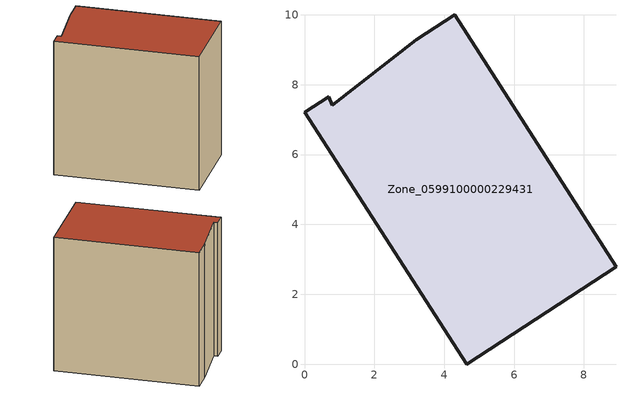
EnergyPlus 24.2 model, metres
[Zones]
Zone_0599100000229431
 floor ground (C_G): 0.79,7.42 3.2,9.29 4.3,10 8.92,2.78 4.64,0 0,7.21 0.69,7.66 z0
 wall outside (C_F): 0.69,7.66 0,7.21 4.64,0 8.92,2.78 4.3,10 3.2,9.29 0.79,7.42 0.69,7.66 z0:8.32
 roof outside (C_R): 3.2,9.29 0.79,7.42 0.69,7.66 0,7.21 4.64,0 8.92,2.78 4.3,10 z8.32
[BUILDING]
Pand.0599100000229431: North Axis=0; Terrain=City; Loads Convergence Tolerance Value=0.04; Temperature Convergence Tolerance Value=0.4; Solar Distribution=FullExterior; Maximum Number of Warmup Days=25; Minimum Number of Warmup Days=1
[Site:Location]
Rotterdam.The.Hague.AP_ZH_NLD Design_Conditions: Latitude=51.96; Longitude=4.45; Time Zone=1; Elevation=-4.5
[SITE:GROUNDTEMPERATURE:BUILDINGSURFACE]
18, 18, 18, 18, 18, 18, 18, 18, 18, 18, 18, 18
[MATERIAL] Thermal Absorptance=0.9; Solar Absorptance=0.7; Visible Absorptance=0.7
Name | Roughness | Thickness | Conductivity | Density | Specific Heat
G.TI.1975-1991 | MediumSmooth | 0.15 | 0.288461 | 540 | 1210
F.TI.1975-1991 | Rough | 0.3 | 0.230769 | 1920 | 840
R.TI.1975-1991 | MediumRough | 0.2 | 0.153846 | 1500 | 1000
[CONSTRUCTION]
C_G: G.TI.1975-1991
C_F: F.TI.1975-1991
C_R: R.TI.1975-1991
[ZONE]
Zone_0599100000229431: Type=1; Multiplier=1; Ceiling Height=Autocalculate; Volume=Autocalculate; Floor Area=autocalculate; Part of Total Floor Area=Yes
[ZONEINFILTRATION:DESIGNFLOWRATE]
Infil_Zone_0599100000229431: Zone or ZoneList or Space or SpaceList=Zone_0599100000229431; Schedule=AlwaysOn; Design Flow Rate Calculation Method=Flow/Area; Flow Rate per Floor Area=0.003; Constant Term Coefficient=1; Temperature Term Coefficient=0; Velocity Term Coefficient=0; Velocity Squared Term Coefficient=0
[HVACTEMPLATE:ZONE:IDEALLOADSAIRSYSTEM]
Zone_0599100000229431: Maximum Heating Supply Air Temperature=50; Minimum Cooling Supply Air Temperature=13; Maximum Heating Supply Air Humidity Ratio=0.0156; Minimum Cooling Supply Air Humidity Ratio=0.0077; Heating Limit=NoLimit; Cooling Limit=NoLimit; Dehumidification Control Type=ConstantSensibleHeatRatio; Cooling Sensible Heat Ratio=0.7; Dehumidification Setpoint=60; Humidification Control Type=None; Humidification Setpoint=30; Outdoor Air Method=None; Outdoor Air Flow Rate per Person=0.00944; Outdoor Air Flow Rate per Zone Floor Area=0; Outdoor Air Flow Rate per Zone=0; Demand Controlled Ventilation Type=None; Outdoor Air Economizer Type=NoEconomizer; Heat Recovery Type=None; Sensible Heat Recovery Effectiveness=0.7; Latent Heat Recovery Effectiveness=0.65
[ZONECONTROL:THERMOSTAT]
ThermostatControl_Zone_0599100000229431: Zone or ZoneList=Zone_0599100000229431; Control Type Schedule=DualSetpointControlType; Control 1=Thermostat_Zone_0599100000229431; Temperature Difference Between Cutout And Setpoint=0
[THERMOSTATSETPOINT:DUALSETPOINT]
Thermostat_Zone_0599100000229431: Heating Setpoint Temperature Schedule=HeatingSetpoint_Zone_0599100000229431; Cooling Setpoint Temperature Schedule=CoolingSetpoint_Zone_0599100000229431
[SCHEDULE:COMPACT]
HeatingSetpoint_Zone_0599100000229431: Through: 12/31, For: AllDays, Until: 24:00, 21
CoolingSetpoint_Zone_0599100000229431: Through: 12/31, For: AllDays, Until: 24:00, 24
DualSetpointControlType: Through: 12/31, For: AllDays, Until: 24:00, 4
AlwaysOn: Through: 12/31, For: AllDays, Until: 24:00, 1
